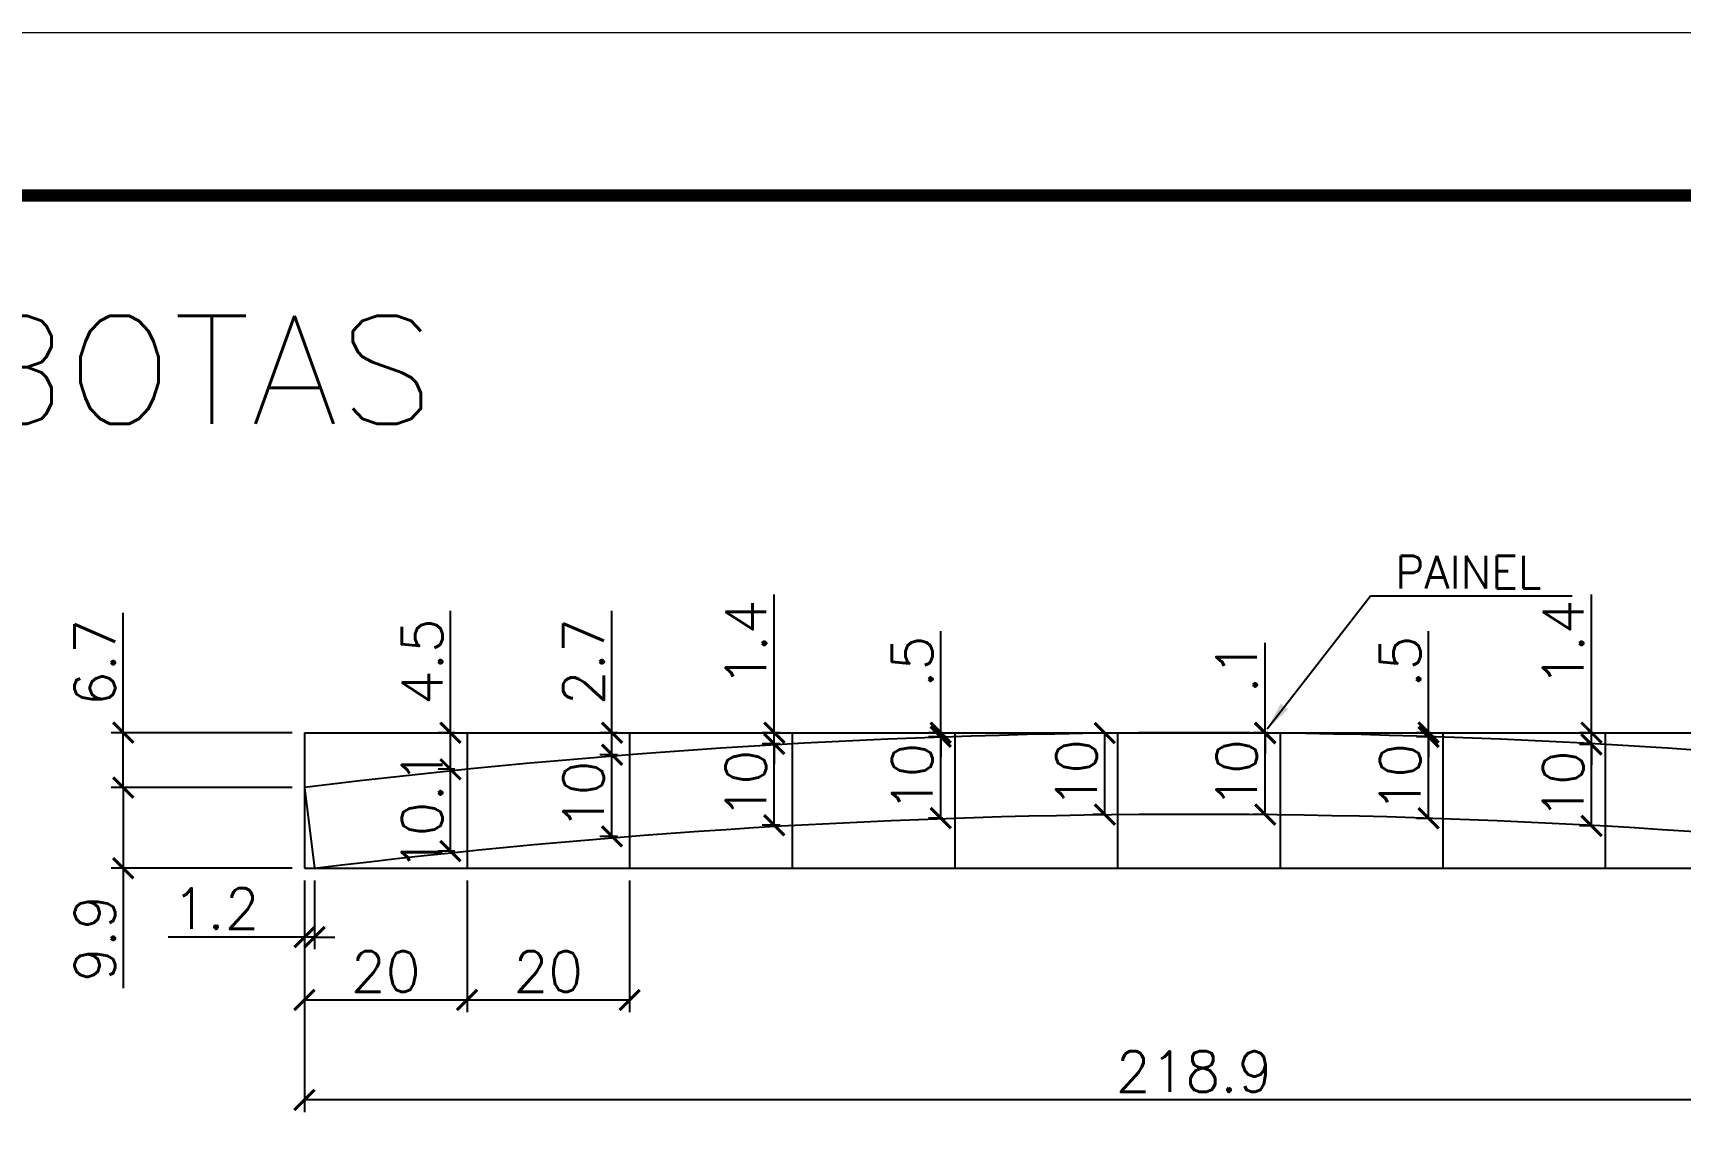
# Model space of a CAD drawing. Extents: x 3309 to 9563, y -2522 to 14608.
# Drawn here: x 4092.7 to 4497.9, y 7449.3 to 7716.4 of the extents above; entities that cross this region are included whole.
import ezdxf

# ---------------------------------------------------------------- set-up
doc = ezdxf.new("R2010")
doc.units = 0
doc.header["$PDMODE"] = 35
doc.header["$PDSIZE"] = -10
doc.linetypes.add('DASHED', pattern=[0.75, 0.5, -0.25])
doc.layers.add('COTA', color=241, linetype='Continuous')
for name, color, linetype, lineweight in [('Folhas', 255, 'Continuous', 9), ('SARRAFO DE PRESSAO', 251, 'DASHED', 9), ('Texto Seção', 7, 'Continuous', 15)]:
    doc.layers.add(name, color=color, linetype=linetype, lineweight=lineweight)
doc.styles.add('COTA TECNICA', font='techl___.ttf', dxfattribs={"height": 10})
doc.styles.add('REGUA-120', font='ROMANS.shx', dxfattribs={"height": 15})
doc.styles.add('Romans', font='romans.shx')
doc.dimstyles.new('Cota Seção (2x)', dxfattribs={"dimtxt": 10, "dimasz": 5, "dimexe": 3, "dimexo": 3, "dimgap": 2, "dimtad": 3, "dimdec": 1, "dimlfac": 0.5, "dimzin": 12, "dimdsep": 46, "dimtxsty": 'Romans', "dimblk": 'ARCHTICK', "dimcen": 0, "dimclrd": 4, "dimclre": 4, "dimclrt": 1, "dimadec": 1, "dimazin": 3, "dimtfac": 1, "dimtdec": 1, "dimtmove": 0, "dimatfit": 3, "dimldrblk": 'OBLIQUE', "dimfxl": 1, "dimtolj": 1, "dimtzin": 12, "dimarcsym": 0})
doc.dimstyles.new('PAINEL', dxfattribs={"dimtxt": 10, "dimasz": 3, "dimexe": 3, "dimexo": 3, "dimgap": 3, "dimtad": 1, "dimdec": 1, "dimzin": 12, "dimdsep": 46, "dimtxsty": 'COTA TECNICA', "dimblk1": 'OBLIQUE', "dimblk2": 'OBLIQUE', "dimsah": 1, "dimcen": 0.9, "dimclrd": 4, "dimclre": 4, "dimclrt": 240, "dimadec": 1, "dimazin": 3, "dimtfac": 1, "dimtdec": 1, "dimtmove": 0, "dimatfit": 3, "dimfxl": 1, "dimtolj": 1, "dimtzin": 12, "dimarcsym": 0})

# ---------------------------------------------------------------- blocks, each defined once
blk = doc.blocks.new('9999999999')
at = {"layer": 'Folhas'}
blk.add_lwpolyline([(98138.98, 34190.21), (99623.98, 34190.21), (99623.98, 35240.21), (98138.98, 35240.21)], close=True, dxfattribs=at)
at = {"layer": 'Folhas', "color": 30, "const_width": 3}
blk.add_lwpolyline([(98213.98, 34230.21), (99583.98, 34230.21), (99583.98, 35200.21), (98213.98, 35200.21)], close=True, dxfattribs=at)
blk = doc.blocks.new('_ArchTick')
at = {"color": 0, "linetype": 'ByBlock', "const_width": 0.15}
blk.add_lwpolyline([(-0.5, -0.5), (0.5, 0.5)], dxfattribs=at)
blk = doc.blocks.new('*D2858')
at = {"layer": 'COTA', "color": 4, "lineweight": -2, "transparency": 16777216}
for p, q in [((4159.48, 7507.95), (4159.48, 7450.97)), ((4597.19, 7507.95), (4597.19, 7450.97)), ((4597.19, 7453.97), (4159.48, 7453.97))]:
    blk.add_line(p, q, dxfattribs=at)
at = {"layer": 'Defpoints', "color": 0, "transparency": 16777216}
for p in [(4159.48, 7510.95), (4597.19, 7510.95), (4159.48, 7453.97)]:
    blk.add_point(p, dxfattribs=at)
at = {"layer": 'COTA', "color": 4, "lineweight": -2, "transparency": 16777216, "xscale": 5, "yscale": 5, "zscale": 5, "rotation": 180}
blk.add_blockref('_ArchTick', (4159.48, 7453.97), dxfattribs=at)
at = {"layer": 'COTA', "color": 4, "lineweight": -2, "transparency": 16777216, "xscale": 5, "yscale": 5, "zscale": 5}
blk.add_blockref('_ArchTick', (4597.19, 7453.97), dxfattribs=at)
at = {"layer": 'COTA', "color": 1, "transparency": 16777216, "insert": (4378.34, 7460.97), "char_height": 10, "attachment_point": 5, "style": 'Romans'}
blk.add_mtext('\\A1;218.9', dxfattribs=at)
blk = doc.blocks.new('_Oblique')
at = {"color": 0, "linetype": 'ByBlock', "lineweight": -2}
blk.add_line((-0.5, -0.5), (0.5, 0.5), dxfattribs=at)
blk = doc.blocks.new('*D2859')
at = {"layer": 'COTA', "color": 4, "lineweight": -2, "transparency": 16777216}
for p, q in [((4159.48, 7507.95), (4159.48, 7491.04)), ((4161.94, 7507.95), (4161.94, 7491.04)), ((4159.48, 7494.04), (4125.96, 7494.04)), ((4161.94, 7494.04), (4159.48, 7494.04)), ((4161.94, 7494.04), (4166.94, 7494.04))]:
    blk.add_line(p, q, dxfattribs=at)
at = {"layer": 'Defpoints', "color": 0, "transparency": 16777216}
for p in [(4159.48, 7510.95), (4161.94, 7510.95), (4159.48, 7494.04)]:
    blk.add_point(p, dxfattribs=at)
at = {"layer": 'COTA', "color": 4, "lineweight": -2, "transparency": 16777216, "xscale": 5, "yscale": 5, "zscale": 5}
blk.add_blockref('_ArchTick', (4159.48, 7494.04), dxfattribs=at)
at = {"layer": 'COTA', "color": 4, "lineweight": -2, "transparency": 16777216, "xscale": 5, "yscale": 5, "zscale": 5, "rotation": 180}
blk.add_blockref('_ArchTick', (4161.94, 7494.04), dxfattribs=at)
at = {"layer": 'COTA', "color": 1, "transparency": 16777216, "insert": (4137.72, 7501.04), "char_height": 10, "attachment_point": 5, "style": 'Romans'}
blk.add_mtext('\\A1;1.2', dxfattribs=at)
blk = doc.blocks.new('*D2860')
at = {"layer": 'COTA', "color": 4, "lineweight": -2, "transparency": 16777216}
for p, q in [((4159.48, 7507.95), (4159.48, 7475.56)), ((4199.48, 7507.95), (4199.48, 7475.56)), ((4159.48, 7478.56), (4199.48, 7478.56))]:
    blk.add_line(p, q, dxfattribs=at)
at = {"layer": 'Defpoints', "color": 0, "transparency": 16777216}
for p in [(4159.48, 7510.95), (4199.48, 7510.95), (4199.48, 7478.56)]:
    blk.add_point(p, dxfattribs=at)
at = {"layer": 'COTA', "color": 4, "lineweight": -2, "transparency": 16777216, "xscale": 5, "yscale": 5, "zscale": 5, "rotation": 180}
blk.add_blockref('_ArchTick', (4159.48, 7478.56), dxfattribs=at)
at = {"layer": 'COTA', "color": 4, "lineweight": -2, "transparency": 16777216, "xscale": 5, "yscale": 5, "zscale": 5}
blk.add_blockref('_ArchTick', (4199.48, 7478.56), dxfattribs=at)
at = {"layer": 'COTA', "color": 1, "transparency": 16777216, "insert": (4179.48, 7485.56), "char_height": 10, "attachment_point": 5, "style": 'Romans'}
blk.add_mtext('\\A1;20', dxfattribs=at)
blk = doc.blocks.new('*D2861')
at = {"layer": 'COTA', "color": 4, "lineweight": -2, "transparency": 16777216}
for p, q in [((4199.48, 7507.95), (4199.48, 7475.56)), ((4239.48, 7507.95), (4239.48, 7475.56)), ((4199.48, 7478.56), (4239.48, 7478.56))]:
    blk.add_line(p, q, dxfattribs=at)
at = {"layer": 'Defpoints', "color": 0, "transparency": 16777216}
for p in [(4199.48, 7510.95), (4239.48, 7510.95), (4239.48, 7478.56)]:
    blk.add_point(p, dxfattribs=at)
at = {"layer": 'COTA', "color": 4, "lineweight": -2, "transparency": 16777216, "xscale": 5, "yscale": 5, "zscale": 5, "rotation": 180}
blk.add_blockref('_ArchTick', (4199.48, 7478.56), dxfattribs=at)
at = {"layer": 'COTA', "color": 4, "lineweight": -2, "transparency": 16777216, "xscale": 5, "yscale": 5, "zscale": 5}
blk.add_blockref('_ArchTick', (4239.48, 7478.56), dxfattribs=at)
at = {"layer": 'COTA', "color": 1, "transparency": 16777216, "insert": (4219.48, 7485.56), "char_height": 10, "attachment_point": 5, "style": 'Romans'}
blk.add_mtext('\\A1;20', dxfattribs=at)
blk = doc.blocks.new('*D2865')
at = {"layer": 'COTA', "color": 4, "lineweight": -2, "transparency": 16777216}
for p, q in [((4156.48, 7530.8), (4111.91, 7530.8)), ((4114.91, 7530.8), (4114.91, 7510.95)), ((4156.48, 7510.95), (4111.91, 7510.95)), ((4114.91, 7510.95), (4114.91, 7481.48))]:
    blk.add_line(p, q, dxfattribs=at)
at = {"layer": 'Defpoints', "color": 0, "transparency": 16777216}
for p in [(4159.48, 7530.8), (4114.91, 7510.95), (4159.48, 7510.95)]:
    blk.add_point(p, dxfattribs=at)
at = {"layer": 'COTA', "color": 4, "lineweight": -2, "transparency": 16777216, "xscale": 5, "yscale": 5, "zscale": 5}
for p, rotation in [((4114.91, 7530.8), 90), ((4114.91, 7510.95), 270)]:
    blk.add_blockref('_ArchTick', p, dxfattribs=dict(at, rotation=rotation))
at = {"layer": 'COTA', "color": 1, "transparency": 16777216, "insert": (4107.91, 7493.72), "char_height": 10, "attachment_point": 5, "rotation": 90, "style": 'Romans'}
blk.add_mtext('\\A1;9.9', dxfattribs=at)
blk = doc.blocks.new('*D2866')
at = {"layer": 'COTA', "color": 4, "lineweight": -2, "transparency": 16777216}
for p, q in [((4114.91, 7544.3), (4114.91, 7573.77)), ((4156.48, 7544.3), (4111.91, 7544.3)), ((4114.91, 7530.8), (4114.91, 7544.3)), ((4156.48, 7530.8), (4111.91, 7530.8))]:
    blk.add_line(p, q, dxfattribs=at)
at = {"layer": 'Defpoints', "color": 0, "transparency": 16777216}
for p in [(4114.91, 7544.3), (4159.48, 7544.3), (4159.48, 7530.8)]:
    blk.add_point(p, dxfattribs=at)
at = {"layer": 'COTA', "color": 4, "lineweight": -2, "transparency": 16777216, "xscale": 5, "yscale": 5, "zscale": 5}
for p, rotation in [((4114.91, 7544.3), 90), ((4114.91, 7530.8), 270)]:
    blk.add_blockref('_ArchTick', p, dxfattribs=dict(at, rotation=rotation))
at = {"layer": 'COTA', "color": 1, "transparency": 16777216, "insert": (4107.91, 7561.53), "char_height": 10, "attachment_point": 5, "rotation": 90, "style": 'Romans'}
blk.add_mtext('\\A1;6.7', dxfattribs=at)
blk = doc.blocks.new('*D2867')
at = {"layer": 'COTA', "color": 4, "lineweight": -2, "transparency": 16777216}
for p, q in [((4196.48, 7535.3), (4192.4, 7535.3)), ((4195.4, 7515.19), (4195.4, 7535.3)), ((4196.48, 7515.19), (4192.4, 7515.19))]:
    blk.add_line(p, q, dxfattribs=at)
at = {"layer": 'Defpoints', "color": 0, "transparency": 16777216}
for p in [(4195.4, 7535.3), (4199.48, 7535.3), (4199.48, 7515.19)]:
    blk.add_point(p, dxfattribs=at)
at = {"layer": 'COTA', "color": 4, "lineweight": -2, "transparency": 16777216, "xscale": 5, "yscale": 5, "zscale": 5}
for p, rotation in [((4195.4, 7535.3), 90), ((4195.4, 7515.19), 270)]:
    blk.add_blockref('_ArchTick', p, dxfattribs=dict(at, rotation=rotation))
at = {"layer": 'COTA', "color": 1, "transparency": 16777216, "insert": (4188.4, 7525.24), "char_height": 10, "attachment_point": 5, "rotation": 90, "style": 'Romans'}
blk.add_mtext('\\A1;10.1', dxfattribs=at)
blk = doc.blocks.new('*D2868')
at = {"layer": 'COTA', "color": 4, "lineweight": -2, "transparency": 16777216}
for p, q in [((4195.4, 7544.3), (4195.4, 7574.25)), ((4196.48, 7544.3), (4192.4, 7544.3)), ((4195.4, 7535.3), (4195.4, 7544.3)), ((4196.48, 7535.3), (4192.4, 7535.3))]:
    blk.add_line(p, q, dxfattribs=at)
at = {"layer": 'Defpoints', "color": 0, "transparency": 16777216}
for p in [(4195.4, 7544.3), (4199.48, 7544.3), (4199.48, 7535.3)]:
    blk.add_point(p, dxfattribs=at)
at = {"layer": 'COTA', "color": 4, "lineweight": -2, "transparency": 16777216, "xscale": 5, "yscale": 5, "zscale": 5}
for p, rotation in [((4195.4, 7544.3), 90), ((4195.4, 7535.3), 270)]:
    blk.add_blockref('_ArchTick', p, dxfattribs=dict(at, rotation=rotation))
at = {"layer": 'COTA', "color": 1, "transparency": 16777216, "insert": (4188.4, 7561.77), "char_height": 10, "attachment_point": 5, "rotation": 90, "style": 'Romans'}
blk.add_mtext('\\A1;4.5', dxfattribs=at)
blk = doc.blocks.new('*D2869')
at = {"layer": 'COTA', "color": 4, "lineweight": -2, "transparency": 16777216}
for p, q in [((4236.48, 7538.88), (4232.13, 7538.88)), ((4235.13, 7518.81), (4235.13, 7538.88)), ((4236.48, 7518.81), (4232.13, 7518.81))]:
    blk.add_line(p, q, dxfattribs=at)
at = {"layer": 'Defpoints', "color": 0, "transparency": 16777216}
for p in [(4235.13, 7538.88), (4239.48, 7538.88), (4239.48, 7518.81)]:
    blk.add_point(p, dxfattribs=at)
at = {"layer": 'COTA', "color": 4, "lineweight": -2, "transparency": 16777216, "xscale": 5, "yscale": 5, "zscale": 5}
for p, rotation in [((4235.13, 7538.88), 90), ((4235.13, 7518.81), 270)]:
    blk.add_blockref('_ArchTick', p, dxfattribs=dict(at, rotation=rotation))
at = {"layer": 'COTA', "color": 1, "transparency": 16777216, "insert": (4228.13, 7528.85), "char_height": 10, "attachment_point": 5, "rotation": 90, "style": 'Romans'}
blk.add_mtext('\\A1;10', dxfattribs=at)
blk = doc.blocks.new('*D2870')
at = {"layer": 'COTA', "color": 4, "lineweight": -2, "transparency": 16777216}
for p, q in [((4235.13, 7544.3), (4235.13, 7574.25)), ((4236.48, 7544.3), (4232.13, 7544.3)), ((4235.13, 7538.88), (4235.13, 7544.3)), ((4236.48, 7538.88), (4232.13, 7538.88))]:
    blk.add_line(p, q, dxfattribs=at)
at = {"layer": 'Defpoints', "color": 0, "transparency": 16777216}
for p in [(4235.13, 7544.3), (4239.48, 7544.3), (4239.48, 7538.88)]:
    blk.add_point(p, dxfattribs=at)
at = {"layer": 'COTA', "color": 4, "lineweight": -2, "transparency": 16777216, "xscale": 5, "yscale": 5, "zscale": 5}
for p, rotation in [((4235.13, 7544.3), 90), ((4235.13, 7538.88), 270)]:
    blk.add_blockref('_ArchTick', p, dxfattribs=dict(at, rotation=rotation))
at = {"layer": 'COTA', "color": 1, "transparency": 16777216, "insert": (4228.13, 7561.77), "char_height": 10, "attachment_point": 5, "rotation": 90, "style": 'Romans'}
blk.add_mtext('\\A1;2.7', dxfattribs=at)
blk = doc.blocks.new('*D2871')
at = {"layer": 'COTA', "color": 4, "lineweight": -2, "transparency": 16777216}
for p, q in [((4276.48, 7541.55), (4272.06, 7541.55)), ((4275.06, 7521.52), (4275.06, 7541.55)), ((4276.48, 7521.52), (4272.06, 7521.52))]:
    blk.add_line(p, q, dxfattribs=at)
at = {"layer": 'Defpoints', "color": 0, "transparency": 16777216}
for p in [(4275.06, 7541.55), (4279.48, 7541.55), (4279.48, 7521.52)]:
    blk.add_point(p, dxfattribs=at)
at = {"layer": 'COTA', "color": 4, "lineweight": -2, "transparency": 16777216, "xscale": 5, "yscale": 5, "zscale": 5}
for p, rotation in [((4275.06, 7541.55), 90), ((4275.06, 7521.52), 270)]:
    blk.add_blockref('_ArchTick', p, dxfattribs=dict(at, rotation=rotation))
at = {"layer": 'COTA', "color": 1, "transparency": 16777216, "insert": (4268.06, 7531.54), "char_height": 10, "attachment_point": 5, "rotation": 90, "style": 'Romans'}
blk.add_mtext('\\A1;10', dxfattribs=at)
blk = doc.blocks.new('*D2872')
at = {"layer": 'COTA', "color": 4, "lineweight": -2, "transparency": 16777216}
for p, q in [((4275.06, 7544.3), (4275.06, 7578.3)), ((4276.48, 7544.3), (4272.06, 7544.3)), ((4276.48, 7541.55), (4272.06, 7541.55)), ((4275.06, 7541.55), (4275.06, 7544.3)), ((4275.06, 7541.55), (4275.06, 7536.55))]:
    blk.add_line(p, q, dxfattribs=at)
at = {"layer": 'Defpoints', "color": 0, "transparency": 16777216}
for p in [(4275.06, 7544.3), (4279.48, 7544.3), (4279.48, 7541.55)]:
    blk.add_point(p, dxfattribs=at)
at = {"layer": 'COTA', "color": 4, "lineweight": -2, "transparency": 16777216, "xscale": 5, "yscale": 5, "zscale": 5}
for p, rotation in [((4275.06, 7544.3), 270), ((4275.06, 7541.55), 90)]:
    blk.add_blockref('_ArchTick', p, dxfattribs=dict(at, rotation=rotation))
at = {"layer": 'COTA', "color": 1, "transparency": 16777216, "insert": (4268.06, 7566.3), "char_height": 10, "attachment_point": 5, "rotation": 90, "style": 'Romans'}
blk.add_mtext('\\A1;1.4', dxfattribs=at)
blk = doc.blocks.new('*D2873')
at = {"layer": 'COTA', "color": 4, "lineweight": -2, "transparency": 16777216}
for p, q in [((4316.48, 7543.32), (4312.99, 7543.32)), ((4315.99, 7523.31), (4315.99, 7543.32)), ((4316.48, 7523.31), (4312.99, 7523.31))]:
    blk.add_line(p, q, dxfattribs=at)
at = {"layer": 'Defpoints', "color": 0, "transparency": 16777216}
for p in [(4315.99, 7543.32), (4319.48, 7543.32), (4319.48, 7523.31)]:
    blk.add_point(p, dxfattribs=at)
at = {"layer": 'COTA', "color": 4, "lineweight": -2, "transparency": 16777216, "xscale": 5, "yscale": 5, "zscale": 5}
for p, rotation in [((4315.99, 7543.32), 90), ((4315.99, 7523.31), 270)]:
    blk.add_blockref('_ArchTick', p, dxfattribs=dict(at, rotation=rotation))
at = {"layer": 'COTA', "color": 1, "transparency": 16777216, "insert": (4308.99, 7533.32), "char_height": 10, "attachment_point": 5, "rotation": 90, "style": 'Romans'}
blk.add_mtext('\\A1;10', dxfattribs=at)
blk = doc.blocks.new('*D2874')
at = {"layer": 'COTA', "color": 4, "lineweight": -2, "transparency": 16777216}
for p, q in [((4315.99, 7544.3), (4315.99, 7569.25)), ((4316.48, 7544.3), (4312.99, 7544.3)), ((4316.48, 7543.32), (4312.99, 7543.32)), ((4315.99, 7543.32), (4315.99, 7544.3)), ((4315.99, 7543.32), (4315.99, 7538.32))]:
    blk.add_line(p, q, dxfattribs=at)
at = {"layer": 'Defpoints', "color": 0, "transparency": 16777216}
for p in [(4315.99, 7544.3), (4319.48, 7544.3), (4319.48, 7543.32)]:
    blk.add_point(p, dxfattribs=at)
at = {"layer": 'COTA', "color": 4, "lineweight": -2, "transparency": 16777216, "xscale": 5, "yscale": 5, "zscale": 5}
for p, rotation in [((4315.99, 7544.3), 270), ((4315.99, 7543.32), 90)]:
    blk.add_blockref('_ArchTick', p, dxfattribs=dict(at, rotation=rotation))
at = {"layer": 'COTA', "color": 1, "transparency": 16777216, "insert": (4308.99, 7561.77), "char_height": 10, "attachment_point": 5, "rotation": 90, "style": 'Romans'}
blk.add_mtext('\\A1;.5', dxfattribs=at)
blk = doc.blocks.new('*D2875')
at = {"layer": 'COTA', "color": 4, "lineweight": -2, "transparency": 16777216}
for p, q in [((4356.48, 7544.2), (4353.38, 7544.2)), ((4356.38, 7524.19), (4356.38, 7544.2)), ((4356.48, 7524.19), (4353.38, 7524.19))]:
    blk.add_line(p, q, dxfattribs=at)
at = {"layer": 'Defpoints', "color": 0, "transparency": 16777216}
for p in [(4356.38, 7544.2), (4359.48, 7544.2), (4359.48, 7524.19)]:
    blk.add_point(p, dxfattribs=at)
at = {"layer": 'COTA', "color": 4, "lineweight": -2, "transparency": 16777216, "xscale": 5, "yscale": 5, "zscale": 5}
for p, rotation in [((4356.38, 7544.2), 90), ((4356.38, 7524.19), 270)]:
    blk.add_blockref('_ArchTick', p, dxfattribs=dict(at, rotation=rotation))
at = {"layer": 'COTA', "color": 1, "transparency": 16777216, "insert": (4349.38, 7534.2), "char_height": 10, "attachment_point": 5, "rotation": 90, "style": 'Romans'}
blk.add_mtext('\\A1;10', dxfattribs=at)
blk = doc.blocks.new('*D2876')
at = {"layer": 'COTA', "color": 4, "lineweight": -2, "transparency": 16777216}
for p, q in [((4396.48, 7544.17), (4392.8, 7544.17)), ((4395.8, 7524.17), (4395.8, 7544.17)), ((4396.48, 7524.17), (4392.8, 7524.17))]:
    blk.add_line(p, q, dxfattribs=at)
at = {"layer": 'Defpoints', "color": 0, "transparency": 16777216}
for p in [(4395.8, 7544.17), (4399.48, 7544.17), (4399.48, 7524.17)]:
    blk.add_point(p, dxfattribs=at)
at = {"layer": 'COTA', "color": 4, "lineweight": -2, "transparency": 16777216, "xscale": 5, "yscale": 5, "zscale": 5}
for p, rotation in [((4395.8, 7544.17), 90), ((4395.8, 7524.17), 270)]:
    blk.add_blockref('_ArchTick', p, dxfattribs=dict(at, rotation=rotation))
at = {"layer": 'COTA', "color": 1, "transparency": 16777216, "insert": (4388.8, 7534.17), "char_height": 10, "attachment_point": 5, "rotation": 90, "style": 'Romans'}
blk.add_mtext('\\A1;10', dxfattribs=at)
blk = doc.blocks.new('*D2877')
at = {"layer": 'COTA', "color": 4, "lineweight": -2, "transparency": 16777216}
for p, q in [((4395.8, 7544.3), (4395.8, 7566.39)), ((4396.48, 7544.3), (4392.8, 7544.3)), ((4396.48, 7544.17), (4392.8, 7544.17)), ((4395.8, 7544.17), (4395.8, 7544.3)), ((4395.8, 7544.17), (4395.8, 7539.17))]:
    blk.add_line(p, q, dxfattribs=at)
at = {"layer": 'Defpoints', "color": 0, "transparency": 16777216}
for p in [(4395.8, 7544.3), (4399.48, 7544.3), (4399.48, 7544.17)]:
    blk.add_point(p, dxfattribs=at)
at = {"layer": 'COTA', "color": 4, "lineweight": -2, "transparency": 16777216, "xscale": 5, "yscale": 5, "zscale": 5}
for p, rotation in [((4395.8, 7544.3), 270), ((4395.8, 7544.17), 90)]:
    blk.add_blockref('_ArchTick', p, dxfattribs=dict(at, rotation=rotation))
at = {"layer": 'COTA', "color": 1, "transparency": 16777216, "insert": (4388.8, 7560.34), "char_height": 10, "attachment_point": 5, "rotation": 90, "style": 'Romans'}
blk.add_mtext('\\A1;.1', dxfattribs=at)
blk = doc.blocks.new('*D2878')
at = {"layer": 'COTA', "color": 4, "lineweight": -2, "transparency": 16777216}
for p, q in [((4436.48, 7543.25), (4433.01, 7543.25)), ((4436.01, 7523.23), (4436.01, 7543.25)), ((4436.48, 7523.23), (4433.01, 7523.23))]:
    blk.add_line(p, q, dxfattribs=at)
at = {"layer": 'Defpoints', "color": 0, "transparency": 16777216}
for p in [(4436.01, 7543.25), (4439.48, 7543.25), (4439.48, 7523.23)]:
    blk.add_point(p, dxfattribs=at)
at = {"layer": 'COTA', "color": 4, "lineweight": -2, "transparency": 16777216, "xscale": 5, "yscale": 5, "zscale": 5}
for p, rotation in [((4436.01, 7543.25), 90), ((4436.01, 7523.23), 270)]:
    blk.add_blockref('_ArchTick', p, dxfattribs=dict(at, rotation=rotation))
at = {"layer": 'COTA', "color": 1, "transparency": 16777216, "insert": (4429.01, 7533.24), "char_height": 10, "attachment_point": 5, "rotation": 90, "style": 'Romans'}
blk.add_mtext('\\A1;10', dxfattribs=at)
blk = doc.blocks.new('*D2879')
at = {"layer": 'COTA', "color": 4, "lineweight": -2, "transparency": 16777216}
for p, q in [((4436.01, 7544.3), (4436.01, 7569.25)), ((4436.48, 7544.3), (4433.01, 7544.3)), ((4436.48, 7543.25), (4433.01, 7543.25)), ((4436.01, 7543.25), (4436.01, 7544.3)), ((4436.01, 7543.25), (4436.01, 7538.25))]:
    blk.add_line(p, q, dxfattribs=at)
at = {"layer": 'Defpoints', "color": 0, "transparency": 16777216}
for p in [(4436.01, 7544.3), (4439.48, 7544.3), (4439.48, 7543.25)]:
    blk.add_point(p, dxfattribs=at)
at = {"layer": 'COTA', "color": 4, "lineweight": -2, "transparency": 16777216, "xscale": 5, "yscale": 5, "zscale": 5}
for p, rotation in [((4436.01, 7544.3), 270), ((4436.01, 7543.25), 90)]:
    blk.add_blockref('_ArchTick', p, dxfattribs=dict(at, rotation=rotation))
at = {"layer": 'COTA', "color": 1, "transparency": 16777216, "insert": (4429.01, 7561.77), "char_height": 10, "attachment_point": 5, "rotation": 90, "style": 'Romans'}
blk.add_mtext('\\A1;.5', dxfattribs=at)
blk = doc.blocks.new('*D2880')
at = {"layer": 'COTA', "color": 4, "lineweight": -2, "transparency": 16777216}
for p, q in [((4476.48, 7541.42), (4473.1, 7541.42)), ((4476.1, 7521.39), (4476.1, 7541.42)), ((4476.48, 7521.39), (4473.1, 7521.39))]:
    blk.add_line(p, q, dxfattribs=at)
at = {"layer": 'Defpoints', "color": 0, "transparency": 16777216}
for p in [(4476.1, 7541.42), (4479.48, 7541.42), (4479.48, 7521.39)]:
    blk.add_point(p, dxfattribs=at)
at = {"layer": 'COTA', "color": 4, "lineweight": -2, "transparency": 16777216, "xscale": 5, "yscale": 5, "zscale": 5}
for p, rotation in [((4476.1, 7541.42), 90), ((4476.1, 7521.39), 270)]:
    blk.add_blockref('_ArchTick', p, dxfattribs=dict(at, rotation=rotation))
at = {"layer": 'COTA', "color": 1, "transparency": 16777216, "insert": (4469.1, 7531.41), "char_height": 10, "attachment_point": 5, "rotation": 90, "style": 'Romans'}
blk.add_mtext('\\A1;10', dxfattribs=at)
blk = doc.blocks.new('*D2881')
at = {"layer": 'COTA', "color": 4, "lineweight": -2, "transparency": 16777216}
for p, q in [((4476.1, 7544.3), (4476.1, 7578.3)), ((4476.48, 7544.3), (4473.1, 7544.3)), ((4476.48, 7541.42), (4473.1, 7541.42)), ((4476.1, 7541.42), (4476.1, 7544.3)), ((4476.1, 7541.42), (4476.1, 7536.42))]:
    blk.add_line(p, q, dxfattribs=at)
at = {"layer": 'Defpoints', "color": 0, "transparency": 16777216}
for p in [(4476.1, 7544.3), (4479.48, 7544.3), (4479.48, 7541.42)]:
    blk.add_point(p, dxfattribs=at)
at = {"layer": 'COTA', "color": 4, "lineweight": -2, "transparency": 16777216, "xscale": 5, "yscale": 5, "zscale": 5}
for p, rotation in [((4476.1, 7544.3), 270), ((4476.1, 7541.42), 90)]:
    blk.add_blockref('_ArchTick', p, dxfattribs=dict(at, rotation=rotation))
at = {"layer": 'COTA', "color": 1, "transparency": 16777216, "insert": (4469.1, 7566.3), "char_height": 10, "attachment_point": 5, "rotation": 90, "style": 'Romans'}
blk.add_mtext('\\A1;1.4', dxfattribs=at)

msp = doc.modelspace()

# ---------------------------------------------------------------- linework, layer by layer
at = {"linetype": 'Continuous'}
msp.add_lwpolyline([(4594.73, 7510.95), (4597.19, 7530.8, 0.061656), (4159.48, 7530.8), (4161.94, 7510.95, -0.061656)], format="xyb", close=True, dxfattribs=at)
at = {"layer": 'COTA'}
for p, q in [((4159.48, 7544.3), (4597.19, 7544.3)), ((4159.48, 7544.3), (4159.48, 7510.95)), ((4199.48, 7544.3), (4199.48, 7510.95)), ((4239.48, 7544.3), (4239.48, 7510.95)), ((4279.48, 7544.3), (4279.48, 7510.95)), ((4319.48, 7544.3), (4319.48, 7510.95)), ((4359.48, 7544.3), (4359.48, 7510.95)), ((4399.48, 7544.3), (4399.48, 7510.95)), ((4439.48, 7544.3), (4439.48, 7510.95)), ((4479.48, 7544.3), (4479.48, 7510.95)), ((4159.48, 7510.95), (4597.19, 7510.95))]:
    msp.add_line(p, q, dxfattribs=at)

# ---------------------------------------------------------------- block references
at = {"layer": 'SARRAFO DE PRESSAO', "color": 6, "linetype": 'ByBlock'}
msp.add_blockref('9999999999', (-94829.61, -27523.8), dxfattribs=at)

# ---------------------------------------------------------------- texts
at = {"color": 240, "insert": (4463.79, 7579.81), "char_height": 8, "attachment_point": 9, "style": 'Romans'}
msp.add_mtext('\\A1;PAINEL', dxfattribs=at)
at = {"layer": 'Texto Seção', "style": 'REGUA-120', "width": 1.05}
msp.add_text('V701 CAMBOTAS', height=26.5859, dxfattribs=at).set_placement((3887.86, 7620.27))

# ---------------------------------------------------------------- dimensions: what is measured, and where the dimension line sits
at = {"layer": 'COTA'}
for base, p1, p2, picture, middle in [((4275.06, 7544.3), (4279.48, 7541.55), (4279.48, 7544.3), '*D2872', (4268.06, 7566.3)), ((4476.1, 7544.3), (4479.48, 7541.42), (4479.48, 7544.3), '*D2881', (4469.1, 7566.3)), ((4114.9097, 7544.2958), (4159.4808, 7530.8021), (4159.4808, 7544.2958), '*D2866', (4107.9097, 7561.5339)), ((4195.4, 7544.3), (4199.48, 7535.3), (4199.48, 7544.3), '*D2868', (4188.4, 7561.77)), ((4235.13, 7544.3), (4239.48, 7538.88), (4239.48, 7544.3), '*D2870', (4228.13, 7561.77)), ((4315.99, 7544.3), (4319.48, 7543.32), (4319.48, 7544.3), '*D2874', (4308.99, 7561.77)), ((4436.01, 7544.3), (4439.48, 7543.25), (4439.48, 7544.3), '*D2879', (4429.01, 7561.77)), ((4395.8, 7544.3), (4399.48, 7544.17), (4399.48, 7544.3), '*D2877', (4388.8, 7560.34)), ((4315.99, 7543.32), (4319.48, 7523.31), (4319.48, 7543.32), '*D2873', (4308.99, 7533.32)), ((4356.38, 7544.2), (4359.48, 7524.19), (4359.48, 7544.2), '*D2875', (4349.38, 7534.2)), ((4395.8, 7544.17), (4399.48, 7524.17), (4399.48, 7544.17), '*D2876', (4388.8, 7534.17)), ((4436.01, 7543.25), (4439.48, 7523.23), (4439.48, 7543.25), '*D2878', (4429.01, 7533.24)), ((4235.13, 7538.88), (4239.48, 7518.81), (4239.48, 7538.88), '*D2869', (4228.13, 7528.85)), ((4275.06, 7541.55), (4279.48, 7521.52), (4279.48, 7541.55), '*D2871', (4268.06, 7531.54)), ((4476.1, 7541.42), (4479.48, 7521.39), (4479.48, 7541.42), '*D2880', (4469.1, 7531.41)), ((4114.91, 7510.95), (4159.48, 7530.8), (4159.48, 7510.95), '*D2865', (4107.91, 7493.72))]:
    dim = msp.add_linear_dim(base=base, p1=p1, p2=p2, angle=90, dimstyle='Cota Seção (2x)', dxfattribs=at)
    dim.commit()
    dim.dimension.update_dxf_attribs({"geometry": picture, "text_midpoint": middle})
dim = msp.add_linear_dim(base=(4195.4, 7535.3), p1=(4199.48, 7515.19), p2=(4199.48, 7535.3), angle=90, dimstyle='Cota Seção (2x)', dxfattribs=at)
dim.commit()
dim.dimension.update_dxf_attribs({"geometry": '*D2867', "text_midpoint": (4195.4, 7525.24), "dimtype": 160})
for base, p1, p2, picture, middle in [((4159.48, 7494.04), (4161.94, 7510.95), (4159.48, 7510.95), '*D2859', (4137.72, 7501.04)), ((4159.48, 7453.97), (4597.19, 7510.95), (4159.48, 7510.95), '*D2858', (4378.34, 7460.97)), ((4199.48, 7478.56), (4159.48, 7510.95), (4199.48, 7510.95), '*D2860', (4179.48, 7485.56))]:
    dim = msp.add_linear_dim(base=base, p1=p1, p2=p2, dimstyle='Cota Seção (2x)', dxfattribs=at)
    dim.commit()
    dim.dimension.update_dxf_attribs({"geometry": picture, "text_midpoint": middle})
dim = msp.add_linear_dim(base=(4239.48, 7478.56), p1=(4199.48, 7510.95), p2=(4239.48, 7510.95), dimstyle='Cota Seção (2x)', override={"dimtmove": 1}, dxfattribs=at)
dim.commit()
dim.dimension.update_dxf_attribs({"geometry": '*D2861', "text_midpoint": (4219.48, 7485.56)})

# ---------------------------------------------------------------- leaders
at = {"annotation_type": 0, "has_hookline": 1, "hookline_direction": 1, "horizontal_direction": (-1, 0, 0)}
msp.add_leader([(4396.29, 7545.24), (4421.69, 7577.96), (4467.37, 7577.96)], dimstyle='PAINEL', override={"dimasz": 7}, dxfattribs=at)

doc.saveas('drawing.dxf')
